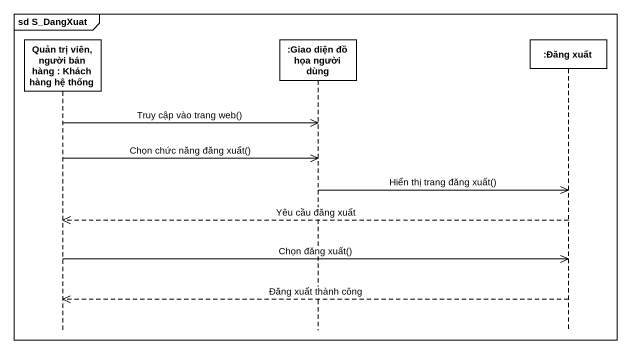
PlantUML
@startuml
mainframe sd S_DangXuat
hide footbox
participant "Quản trị viên, người bán hàng : Khách hàng hệ thống" as Quản_trị_viên_người_bán_hàng
participant ":Giao diện đồ họa người dùng" as Giao_diện_đồ_họa_người_dùng
participant ":Đăng xuất" as Đăng_xuất

Quản_trị_viên_người_bán_hàng ->> Giao_diện_đồ_họa_người_dùng : Truy cập vào trang web()
Quản_trị_viên_người_bán_hàng ->> Giao_diện_đồ_họa_người_dùng : Chọn chức năng đăng xuất()
Giao_diện_đồ_họa_người_dùng ->> Đăng_xuất : Hiển thị trang đăng xuất()
Đăng_xuất -->> Quản_trị_viên_người_bán_hàng : Yêu cầu đăng xuất
Quản_trị_viên_người_bán_hàng ->> Đăng_xuất : Chọn đăng xuất()
Đăng_xuất -->> Quản_trị_viên_người_bán_hàng : Đăng xuất thành công
@enduml
